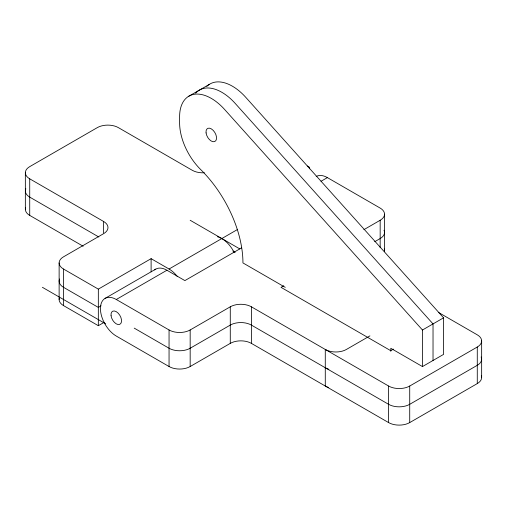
<?xml version="1.0" encoding="UTF-8"?>
<svg xmlns="http://www.w3.org/2000/svg" width="507" height="507" viewBox="0 0 507 507"><rect width="100%" height="100%" fill="white"/><g stroke="black" fill="none" stroke-linecap="round" stroke-linejoin="round"><path stroke-width="0.76" d="M25.35 209.296L25.35 172.729M59.129 299.491L59.129 262.924M384.54 214.169L384.54 250.737M481.65 377.5L481.65 340.932M188.243 96.552L209.359 84.365M204.378 172.773A14.925 8.619 0 0 1 192.28 170.295L118.391 127.637A14.925 8.619 0 0 0 97.281 127.637L29.723 166.638A14.925 8.619 0 0 0 29.723 178.825L103.612 221.483A14.925 8.619 0 0 1 103.612 233.67L63.502 256.834A14.925 8.619 0 0 0 63.502 269.021L98.333 289.129L151.111 258.659L169.053 269.021A22.39 12.928 60 0 1 177.266 276.41M105.082 298.382L155.75 269.128M101.077 305.829L98.333 307.413L63.502 287.304A14.925 8.619 0 0 1 59.636 278.977M481.333 375.731A14.925 8.619 0 0 1 477.277 383.59L409.719 422.591A14.925 8.619 0 0 1 388.609 422.591L251.39 343.372A14.925 8.619 0 0 0 230.279 343.372L190.169 366.529A14.925 8.619 0 0 1 169.053 366.529L116.28 336.059A22.39 12.928 60 0 1 100.443 308.63A22.39 12.928 60 0 1 116.28 299.491L166.942 270.237L184.89 280.599L241.649 247.828M169.053 269.021L237.669 229.405M321.058 181.265L327.389 177.608L380.168 208.079A14.925 8.619 0 0 1 380.168 220.266L380.168 247.689M59.446 297.723A14.925 8.619 0 0 0 63.502 305.588L98.333 325.697L104.271 322.268M116.28 299.491L169.053 329.962A14.925 8.619 0 0 0 190.169 329.962L230.279 306.805A14.925 8.619 0 0 1 251.39 306.805L388.609 386.03A14.925 8.619 0 0 0 409.719 386.03L477.277 347.022A14.925 8.619 0 0 0 477.277 334.835L438.352 312.363M363.874 229.671L380.168 220.266M283.768 285.771L281.03 287.349L390.72 350.679L393.464 349.101M374.73 241.687L380.168 238.55A14.925 8.619 0 0 0 384.027 230.222M369.914 335.881L346.389 349.462A14.925 8.619 0 0 1 325.279 349.462L325.279 386.03A14.925 8.619 0 0 0 328.587 387.468M443.581 317.819L443.581 354.387L422.47 366.574L422.47 330.006L443.581 317.819L245.749 97.319A44.781 25.857 60 0 0 206.793 86.45M307.267 165.992L309.447 167.247L309.447 168.768M190.169 220.266L239.779 248.912M232.903 251.035L235.172 252.347M285.251 287.349L242.942 262.924A89.568 51.714 60 0 0 200.721 169.598A44.781 25.857 60 0 1 179.611 122.935L179.611 116.661A44.781 25.857 60 0 1 224.639 109.506L422.47 330.006M422.47 366.574L390.808 348.29L390.808 351.338M98.821 237.003L29.723 197.109A14.925 8.619 0 0 1 25.857 188.781M25.667 207.528A14.925 8.619 0 0 0 29.723 215.393L83.161 246.244M134.222 328.13L169.053 348.246A14.925 8.619 0 0 0 190.169 348.246L230.279 325.088A14.925 8.619 0 0 1 251.39 325.088L388.609 404.313A14.925 8.619 0 0 0 409.719 404.313L477.277 365.306A14.925 8.619 0 0 0 481.143 356.985M42.392 287.304L105.722 323.865M477.277 347.022L477.277 383.59M433.029 360.483L433.029 323.916L235.191 103.409A44.781 25.857 60 0 0 195.601 93.225M409.719 386.03L409.719 422.591M388.609 386.03L388.609 422.591M251.39 306.805L251.39 343.372M230.279 306.805L230.279 343.372M190.169 329.962L190.169 366.529M169.053 329.962L169.053 366.529M151.111 258.659L151.111 271.885M103.612 221.483L103.612 232.909M98.333 289.129L98.333 325.697M63.502 269.021L63.502 305.588M29.723 178.825L29.723 215.393M217.478 236.737A22.39 12.928 60 0 1 234.006 252.163M328.859 369.273A14.925 8.619 0 0 1 325.279 367.746M384.224 248.969A14.925 8.619 0 0 1 384.458 251.63M316.191 176.499A22.39 12.928 60 0 1 327.389 177.608M154.654 269.901A22.39 12.928 60 0 1 166.942 270.237M206.064 132.897A7.466 4.309 60 0 0 214.607 141.599A7.466 4.309 60 0 0 213.162 130.343A7.466 4.309 60 0 0 206.064 132.897M111.065 315.728A7.466 4.309 60 0 0 119.601 324.423A7.466 4.309 60 0 0 118.163 313.168A7.466 4.309 60 0 0 111.065 315.728"/></g></svg>
